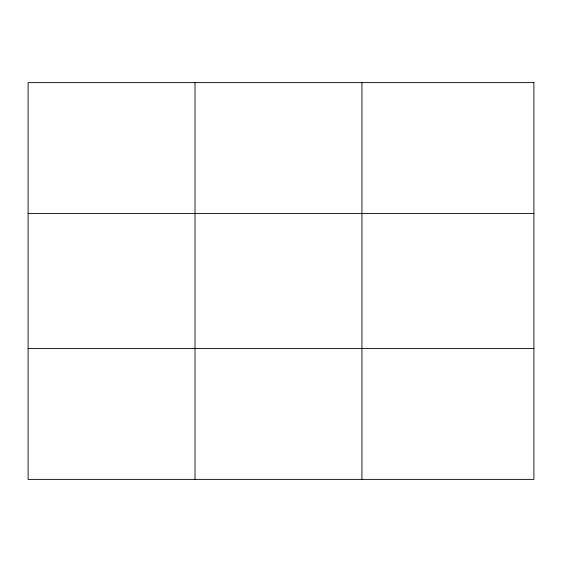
<?xml version="1.0" encoding="UTF-8"?>
<svg xmlns="http://www.w3.org/2000/svg" width="562" height="562" viewBox="0 0 562 562"><rect width="100%" height="100%" fill="white"/><g stroke="black" fill="none" stroke-linecap="round" stroke-linejoin="round"><path stroke-width="0.84" d="M195.014 479.379L195.014 82.621M361.928 479.379L361.928 82.621M28.1 213.553L533.9 213.553M28.1 348.447L533.9 348.447M533.9 82.621L533.9 479.379L28.1 479.379L28.1 82.621L533.9 82.621"/></g></svg>
